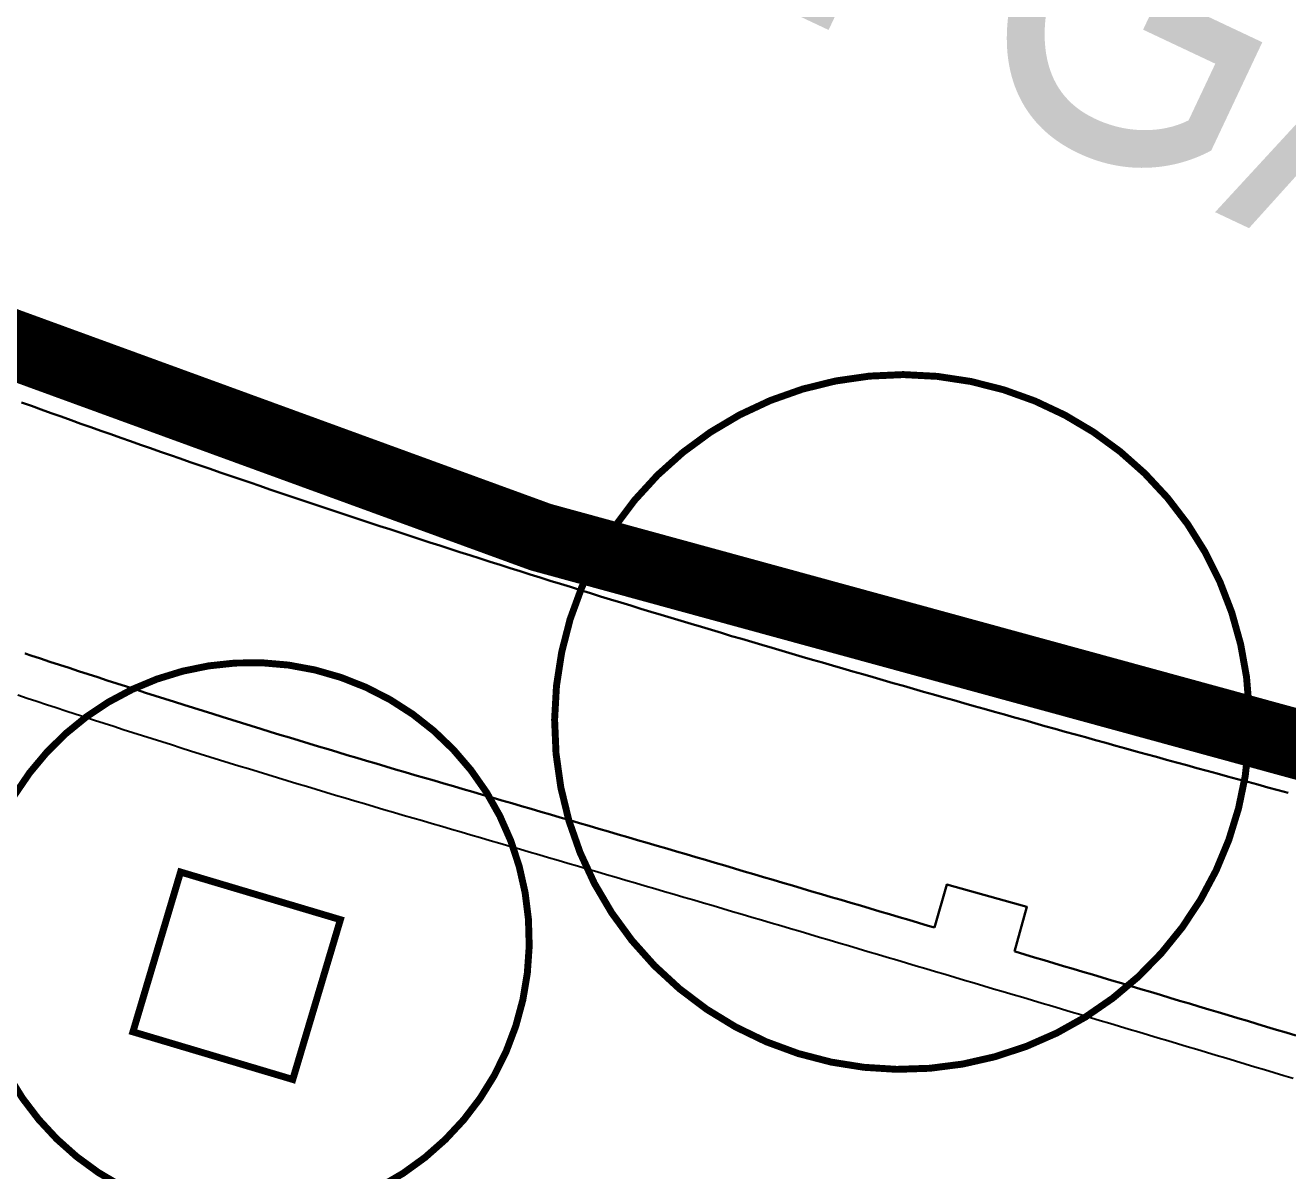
# Model space of a CAD drawing. Header units: millimetres. Extents: x 306 to 836129804, y -168137 to 818603917.
# Drawn here: x 834522512 to 834531597, y 818162277 to 818170521 of the extents above; entities that cross this region are included whole.
import ezdxf

# ---------------------------------------------------------------- set-up
doc = ezdxf.new("R2010")
doc.units = ezdxf.units.MM
doc.header["$LTSCALE"] = 3
for name, pattern in [('3A35X-LWK-LAN-DWG-1001-P00-L000-WS3-XLAN$0$HIDDEN', [0.375, 0.25, -0.125]), ('3A35X-MAGP-P-SB$0$3A35X-MAGP-P-SB$0$HIDDEN', [0.375, 0.25, -0.125]), ('CENTER', [2, 1.25, -0.25, 0.25, -0.25]), ('Dash 1_100', [2.25, 1.25, -1]), ('DASHED', [0.75, 0.5, -0.25]), ('DIVIDE', [1.25, 0.5, -0.25, 0, -0.25, 0, -0.25]), ('HIDDEN', [0.375, 0.25, -0.125])]:
    doc.linetypes.add(name, pattern=pattern)
doc.layers.get('Defpoints').update_dxf_attribs({"color": 32})
for name, color, linetype in [('00_Xref', 7, 'Continuous'), ('22INWA-a', 6, 'CENTER'), ('3A35X-LWK-LAN-DWG-1001-P00-L000-WS3-XLAN$0$LWK_L_TREE_code', 252, 'Continuous'), ('_ANCILIARY', 40, 'Continuous'), ('_ANCILIARY HATCH', 1, 'Continuous'), ('_DEV LINE', 96, 'DIVIDE'), ('_landscape', 1, 'HIDDEN'), ('_P34', 251, 'Continuous'), ('_PARCEL BOUNDARY', 10, 'DASHED'), ('_SUBLEASE', 241, 'Continuous'), ('_SUBLEASE LINE', 10, 'DIVIDE')]:
    doc.layers.add(name, color=color, linetype=linetype)
for name, color, linetype, lineweight in [('Hatch (HOR not under LTC submission)', 252, 'Continuous', 35), ('LWK-GA_PLANTERWALL', 251, 'Continuous', 30), ('UAJ-23FLOR-a3', 251, 'Continuous', 13)]:
    doc.layers.add(name, color=color, linetype=linetype, lineweight=lineweight)
doc.styles.add('Style-Arial', font='arial.ttf', dxfattribs={"width": 0.8})

# ---------------------------------------------------------------- blocks, each defined once
blk = doc.blocks.new('3A35X-MAGP-P-LD-00-0')
at = {"layer": '00_Xref', "color": 8, "elevation": -0.1}
blk.add_lwpolyline([(834522458.4, 818165701.2), (834522527.2, 818165678.4), (834522596.3, 818165655.6), (834522665.3, 818165633), (834522734.3, 818165610.3), (834522803.3, 818165587.8), (834522872.2, 818165565.3), (834522941.4, 818165542.8), (834523010.5, 818165520.4), (834523079.6, 818165498.1), (834523148.7, 818165475.9), (834523217.7, 818165453.7), (834523287, 818165431.5), (834523356.4, 818165409.4), (834523425.3, 818165387.4), (834523494.7, 818165365.5), (834523563.8, 818165343.6), (834523633.2, 818165321.8), (834523702.3, 818165300), (834523771.6, 818165278.3), (834523840.8, 818165256.7), (834523910, 818165235.2), (834523979.6, 818165213.6), (834524049, 818165192.2), (834524118.4, 818165170.8), (834524187.8, 818165149.5), (834524257.2, 818165128.2), (834524326.7, 818165107), (834524396.3, 818165085.9), (834524465.6, 818165064.8), (834524535.1, 818165043.8), (834524604.8, 818165022.9), (834524674.1, 818165002), (834524743.8, 818164981.1), (834524813.4, 818164960.4), (834524883, 818164939.7), (834524952.6, 818164919.1), (834525022.2, 818164898.5), (834525091.9, 818164878), (834525161.3, 818164857.6), (834525231.2, 818164837.1), (834525300.7, 818164816.9), (834525370.7, 818164796.6), (834525440.4, 818164776.3), (834525510.1, 818164756), (834525579.7, 818164735.7), (834525649.7, 818164715.4), (834525719.3, 818164695.1), (834525789, 818164674.7), (834525858.7, 818164654.4), (834525928.4, 818164634.1), (834525998.1, 818164613.7), (834526067.8, 818164593.4), (834526137.5, 818164573), (834526207.2, 818164552.6), (834526276.9, 818164532.3), (834526346.6, 818164511.9), (834526416.3, 818164491.5), (834526486, 818164471.1), (834526555.7, 818164450.7), (834526625.5, 818164430.3), (834526694.9, 818164409.9), (834526764.7, 818164389.5), (834526834.4, 818164369), (834526904.2, 818164348.6), (834526974, 818164328.1), (834527043.4, 818164307.7), (834527113.1, 818164287.3), (834527182.9, 818164266.8), (834527252.3, 818164246.3), (834527322.1, 818164225.8), (834527391.8, 818164205.4), (834527461.3, 818164184.9), (834527531.2, 818164164.4), (834527601, 818164143.8), (834527670.1, 818164123.4), (834527739.9, 818164102.8), (834527809.8, 818164082.3), (834527879.6, 818164061.7), (834527948.7, 818164041.3), (834528018.9, 818164020.6), (834528088.4, 818164000.1), (834528157.9, 818163979.5), (834528227.6, 818163959), (834528297.2, 818163938.4), (834528366.7, 818163917.8), (834528436.6, 818163897.2), (834528506.1, 818163876.6), (834528575.7, 818163856), (834528645.2, 818163835.4), (834528715.1, 818163814.8), (834528784.6, 818163794.2), (834528854.2, 818163773.5), (834528923.8, 818163752.9), (834528993.4, 818163732.2), (834529063.3, 818163711.5), (834529132.8, 818163690.9), (834529202.3, 818163670.2), (834529271.9, 818163649.6), (834529341.5, 818163628.9), (834529411.1, 818163608.2), (834529480.7, 818163587.5), (834529550.3, 818163566.8), (834529619.9, 818163546.1), (834529689.5, 818163525.4), (834529759.1, 818163504.6), (834529828.8, 818163483.9), (834529898.5, 818163463.1), (834529967.8, 818163442.4), (834530037.4, 818163421.6), (834530107, 818163400.9), (834530176.7, 818163380.1), (834530246.1, 818163359.3), (834530315.7, 818163338.6), (834530385.3, 818163317.8), (834530455, 818163297), (834530524.3, 818163276.2), (834530594, 818163255.4), (834530663.3, 818163234.6), (834530733, 818163213.7), (834530802.7, 818163192.9), (834530872.2, 818163172), (834530941.8, 818163151.2), (834531011.1, 818163130.4), (834531081.2, 818163109.4), (834531150.6, 818163088.6), (834531220, 818163067.7), (834531289.5, 818163046.8), (834531359.1, 818163026), (834531428.5, 818163005.1), (834531498.2, 818162984.2), (834531567.7, 818162963.2), (834531637.1, 818162942.3)], dxfattribs=at)
at = {"layer": 'LWK-GA_PLANTERWALL', "elevation": -0.1}
for points in [[(834522512.3, 818165999.8), (834522512.3, 818165999.8), (834522552.8, 818165985.9), (834522621.4, 818165963.3), (834522690.1, 818165940.6), (834522758.9, 818165918), (834522827.7, 818165895.4), (834522896.3, 818165873), (834522965.2, 818165850.6), (834523034.1, 818165828.1), (834523102.8, 818165805.8), (834523171.5, 818165783.7), (834523240.5, 818165761.5), (834523309.4, 818165739.4), (834523378.3, 818165717.3), (834523447.4, 818165695.3), (834523516.1, 818165673.3), (834523585.1, 818165651.5), (834523654.1, 818165629.7), (834523723.2, 818165607.9), (834523792.2, 818165586.2), (834523861.1, 818165564.7), (834523930.1, 818165543.1), (834523999.2, 818165521.6), (834524068.2, 818165500.2), (834524137.4, 818165478.9), (834524206.6, 818165457.5), (834524275.8, 818165436.3), (834524345, 818165415.1), (834524414, 818165394), (834524483.5, 818165372.9), (834524552.6, 818165351.9), (834524621.6, 818165331.1), (834524691.1, 818165310.2), (834524760.5, 818165289.3), (834524829.7, 818165268.5), (834524898.9, 818165248), (834524968.3, 818165227.3), (834525037.7, 818165206.8), (834525107.1, 818165186.2), (834525176.5, 818165165.8), (834525246, 818165145.4), (834525315.3, 818165125.1), (834525384.5, 818165104.9), (834525454.4, 818165084.7), (834525524.3, 818165064.3), (834525594, 818165044), (834525663.6, 818165023.8), (834525733.5, 818165003.4), (834525803.4, 818164983.1), (834525873.1, 818164962.7), (834525942.6, 818164942.4), (834526012.5, 818164922.1), (834526082.2, 818164901.7), (834526151.9, 818164881.4), (834526221.8, 818164860.9), (834526291.3, 818164840.6), (834526361, 818164820.3), (834526430.9, 818164799.8), (834526500.6, 818164779.4), (834526570.3, 818164759), (834526640, 818164738.6), (834526709.8, 818164718.2), (834526779.3, 818164697.8), (834526849.2, 818164677.4), (834526918.9, 818164656.9), (834526988.5, 818164636.5), (834527058.3, 818164616), (834527127.9, 818164595.6), (834527197.6, 818164575.2), (834527267.6, 818164554.6), (834527337, 818164534.1), (834527406.6, 818164513.7), (834527476.3, 818164493.2), (834527546, 818164472.7), (834527615.9, 818164452.2), (834527685.7, 818164431.6), (834527755.2, 818164411.1), (834527824.7, 818164390.6), (834527894.5, 818164370.1), (834527964.3, 818164349.5), (834528033.8, 818164329), (834528103.6, 818164308.4), (834528173.4, 818164287.8), (834528242.8, 818164267.2), (834528312.5, 818164246.7), (834528382.3, 818164226.1), (834528451.8, 818164205.5), (834528521.6, 818164184.9), (834528591.2, 818164164.3), (834528660.8, 818164143.7), (834528730.3, 818164123.1), (834528800.1, 818164102.5), (834528869.9, 818164081.8), (834528939.5, 818164061.1), (834529009.1, 818164040.5), (834529055.7, 818164026.6)], [(834529055.7, 818164026.6), (834529142.7, 818164336.4), (834529720, 818164176.4), (834529630.6, 818163855.9)], [(834529630.6, 818163855.9), (834529635.8, 818163854.4), (834529705.4, 818163833.7), (834529775.2, 818163812.9), (834529844.8, 818163792.1), (834529914.3, 818163771.4), (834529984.1, 818163750.6), (834530053.7, 818163729.8), (834530123.1, 818163709.1), (834530192.7, 818163688.4), (834530262.6, 818163667.5), (834530331.9, 818163646.8), (834530401.4, 818163626.1), (834530471.2, 818163605.2), (834530540.9, 818163584.4), (834530610.3, 818163563.6), (834530680.1, 818163542.8), (834530749.6, 818163521.9), (834530819, 818163501.1), (834530888.8, 818163480.3), (834530958.3, 818163459.4), (834531027.9, 818163438.6), (834531097.4, 818163417.7), (834531167.2, 818163396.8), (834531236.9, 818163375.9), (834531306.4, 818163355), (834531375.6, 818163334.2), (834531445.2, 818163313.4), (834531514.9, 818163292.4), (834531584.7, 818163271.5), (834531654.3, 818163250.4)]]:
    blk.add_lwpolyline(points, dxfattribs=at)
at = {"layer": 'LWK-GA_PLANTERWALL'}
blk.add_polyline3d([(834531600.5, 818164996.6, 0), (834531527.6, 818165016.2, 0), (834531454.4, 818165036, 0), (834531381.5, 818165055.8, 0), (834531308.6, 818165075.5, 0), (834531235.5, 818165095.4, 0), (834531162.4, 818165115.2, 0), (834531089.3, 818165135.2, 0), (834531016.4, 818165155.1, 0), (834530943.6, 818165175, 0), (834530870.7, 818165194.9, 0), (834530797.5, 818165215, 0), (834530724.6, 818165235, 0), (834530651.8, 818165255, 0), (834530578.7, 818165275.2, 0), (834530505.8, 818165295.3, 0), (834530433, 818165315.4, 0), (834530360.2, 818165335.5, 0), (834530287.1, 818165355.8, 0), (834530214.1, 818165376.1, 0), (834530141.1, 818165396.4, 0), (834530068.7, 818165416.6, 0), (834529995.6, 818165436.9, 0), (834529922.8, 818165457.3, 0), (834529849.8, 818165477.7, 0), (834529776.9, 818165498.2, 0), (834529704.2, 818165518.6, 0), (834529631.4, 818165539, 0), (834529558.5, 818165559.6, 0), (834529485.8, 818165580.1, 0), (834529412.9, 818165600.6, 0), (834529340, 818165621.3, 0), (834529267.3, 818165641.9, 0), (834529194.7, 818165662.5, 0), (834529122, 818165683.1, 0), (834529049, 818165703.9, 0), (834528976.2, 818165724.7, 0), (834528903.6, 818165745.5, 0), (834528831.1, 818165766.1, 0), (834528758.2, 818165787, 0), (834528685.2, 818165807.9, 0), (834528612.5, 818165828.8, 0), (834528540, 818165849.7, 0), (834528467.4, 818165870.6, 0), (834528394.6, 818165891.6, 0), (834528321.8, 818165912.6, 0), (834528249.3, 818165933.6, 0), (834528176.7, 818165954.6, 0), (834528103.9, 818165975.8, 0), (834528031.1, 818165997, 0), (834527958.4, 818166018.3, 0), (834527885.9, 818166039.5, 0), (834527813, 818166060.9, 0), (834527740.3, 818166082.4, 0), (834527667.6, 818166103.9, 0), (834527595, 818166125.4, 0), (834527522.4, 818166147, 0), (834527449.8, 818166168.6, 0), (834527377.4, 818166190.3, 0), (834527304.5, 818166212.1, 0), (834527231.8, 818166234, 0), (834527159.5, 818166255.9, 0), (834527087, 818166277.8, 0), (834527014.4, 818166299.9, 0), (834526941.9, 818166322, 0), (834526869.5, 818166344.1, 0), (834526797.1, 818166366.3, 0), (834526724.7, 818166388.5, 0), (834526652.3, 818166410.8, 0), (834526579.7, 818166433.2, 0), (834526507.4, 818166455.7, 0), (834526435.1, 818166478.2, 0), (834526362.8, 818166500.7, 0), (834526290.5, 818166523.3, 0), (834526218, 818166546, 0), (834526145.8, 818166568.8, 0), (834526073.8, 818166591.5, 0), (834526001.4, 818166614.4, 0), (834525929.1, 818166637.3, 0), (834525857, 818166660.2, 0), (834525784.7, 818166683.3, 0), (834525712.5, 818166706.4, 0), (834525640.4, 818166729.6, 0), (834525568.4, 818166752.7, 0), (834525496.3, 818166776, 0), (834525424, 818166799.3, 0), (834525351.9, 818166822.8, 0), (834525280.1, 818166846.1, 0), (834525208, 818166869.6, 0), (834525135.8, 818166893.2, 0), (834525063.8, 818166916.9, 0), (834524992, 818166940.5, 0), (834524920, 818166964.2, 0), (834524847.9, 818166988.1, 0), (834524776.1, 818167011.9, 0), (834524704.1, 818167035.9, 0), (834524632.4, 818167059.8, 0), (834524560.5, 818167083.8, 0), (834524488.6, 818167107.9, 0), (834524416.6, 818167132.2, 0), (834524345.1, 818167156.4, 0), (834524273.3, 818167180.5, 0), (834524201.4, 818167205, 0), (834524129.7, 818167229.3, 0), (834524058, 818167253.8, 0), (834523986.3, 818167278.3, 0), (834523914.6, 818167302.8, 0), (834523843, 818167327.4, 0), (834523771.2, 818167352.1, 0), (834523699.6, 818167376.9, 0), (834523628.2, 818167401.6, 0), (834523556.6, 818167426.5, 0), (834523485, 818167451.4, 0), (834523413.3, 818167476.4, 0), (834523341.8, 818167501.5, 0), (834523270.5, 818167526.5, 0), (834523198.9, 818167551.7, 0), (834523127.5, 818167576.9, 0), (834523056.1, 818167602.1, 0), (834522984.6, 818167627.5, 0), (834522913.4, 818167652.8, 0), (834522841.8, 818167678.3, 0), (834522770.5, 818167703.8, 0), (834522699.2, 818167729.3, 0), (834522627.8, 818167755, 0), (834522556.7, 818167780.6, 0), (834522485.4, 818167806.3, 0)], dxfattribs=at)
blk = doc.blocks.new('PB1')
at = {"layer": '_PARCEL BOUNDARY', "ltscale": 5, "const_width": 382.5, "flags": 128}
blk.add_lwpolyline([(834493654, 817517222.1), (834495220, 817517337.4), (834492444, 817557035.4), (834498761, 817565962.4, 0.103945), (834533697, 817549820.4, 0.028149), (834560518, 817544745.4), (834570883, 817541589.4, 0.012181), (834580152, 817539059.4, 0.011817), (834589680, 817538655.4, 0.018959), (834627610, 817539489.4), (834630540, 817540418.4), (834634554, 817540697.4), (834637584, 817540183.4, 0.004979), (834647569, 817541071.4), (834660846, 817542394.4, -0.02316), (834692882.2, 817544092.4), (834848633, 817545126.4), (834853232, 817545226.4), (834857282, 817545692.4), (834861211, 817546780.4, 0.088944), (834868247, 817552295.4, 0.091283), (834872755, 817559703.4, 0.061858), (834874097, 817565165.4), (834880689, 817565564.4), (834904743, 817565941.4, 0.077341), (834909188.7, 817557307.1, 0.267473), (834920028.2, 817552489.5, 0.036377), (834937243.2, 817555572.4, 0.249423), (834949395, 817566641.4), (834966122, 817566903.4), (835091811, 817574777.4), (835119690, 817576586.4), (835121800, 817571864.4, 0.073697), (835125906, 817566838.4), (835207274, 817579502.4), (835208699, 817570346.4), (835222078, 817575222.4), (835227487, 817576187.4, 0.049054), (835256687, 817584425.4), (835337017, 817589446.4, -0.062186), (835336509.9, 817536748.8, 0.055712), (835335348.5, 817485197), (835335994, 817477945.4), (835339286, 817458795.4), (835342221, 817441416.4), (835346043, 817404387.4), (835266281, 817393086.4), (835170777, 817384907.4), (835121934, 817378609.4), (835122014, 817377733.4), (835091934, 817373836.4), (835080292, 817372113.4), (835071867, 817371247.4), (835046358, 817368019.4), (835046275, 817368216.4), (834552235, 817304559.4), (834499770, 817284511.2)], format="xyb", dxfattribs=at)
blk = doc.blocks.new('3A35X-LWK-LAN-DWG-1001-P00-L000-WS3-XLAN$0$lwk_existing trees')
at = {"layer": '_landscape', "linetype": '3A35X-LWK-LAN-DWG-1001-P00-L000-WS3-XLAN$0$HIDDEN', "ltscale": 2, "const_width": 50}
for points in [[(889815618.7, 757671732.6, -0.95495), (889814040, 757666993.9, -1.047175), (889815618.7, 757671732.6, -0.215725)], [(889810344.9, 757670117.7, -0.984241), (889809595.8, 757666189, -1.016011), (889810344.9, 757670117.7, 0.212716)]]:
    blk.add_lwpolyline(points, format="xyb", dxfattribs=at)
at = {"layer": '_landscape', "linetype": '3A35X-LWK-LAN-DWG-1001-P00-L000-WS3-XLAN$0$HIDDEN', "ltscale": 2, "const_width": 50, "elevation": 0.1}
blk.add_lwpolyline([(889809465.8, 757668686.4), (889810589, 757668263.9), (889810166.5, 757667140.8), (889809043.3, 757667563.3)], close=True, dxfattribs=at)
blk = doc.blocks.new('3A35X-MAGP-P-ADR-L00-L1')
at = {"layer": '_P34', "ltscale": 0.5}
h = blk.add_hatch(dxfattribs=at)
h.set_pattern_fill('AR-B816C', color=256, scale=0.5, angle=90)
h.set_pattern_definition([(93.998908535, (0, 0), (-108.437969498, 94.267315498), [198.4375, -4.7625]), (93.998908535, (2.33, -101.68), (-108.437969498, 94.267315498), [198.4375, -4.7625]), (183.998908535, (0, 0), (-94.267315498, -108.437969498), [-106.3625, 96.8375]), (183.998908535, (0.33, -4.75), (-94.267315498, -108.437969498), [-106.3625, 96.8375])])
edge = h.paths.add_edge_path()
edge.add_line((834498358.4, 818135395.3), (834498238.7, 818135386.9))
edge.add_line((834498238.7, 818135386.9), (834495869.4, 818169293.5))
edge.add_arc((834558589.6, 818267564), 116580, 237.452331, 253.606577)
edge.add_line((834525687.1, 818155723.4), (834523043.6, 818143726.3))
edge.add_line((834523043.6, 818143726.3), (834533514, 818141439.5))
edge.add_line((834533514, 818141439.5), (834540215.1, 818141890.5))
edge.add_line((834540215.1, 818141890.5), (834540854.9, 818132740.3))
edge.add_line((834540854.9, 818132740.3), (834540735.2, 818132732))
edge.add_line((834540735.2, 818132732), (834540747.8, 818132552.4))
edge.add_line((834540747.8, 818132552.4), (834541047, 818132573.3))
edge.add_line((834541047, 818132573.3), (834540382.1, 818142082.1))
edge.add_line((834540382.1, 818142082.1), (834533527.4, 818141620.8))
edge.add_line((834533527.4, 818141620.8), (834523258.2, 818143863.7))
edge.add_line((834523258.2, 818143863.7), (834525899, 818155848.8))
edge.add_arc((834558589.6, 818267564), 116400, 237.276176, 253.689242, ccw=False)
edge.add_line((834495664.9, 818169638.3), (834498071.6, 818135194.8))
edge.add_line((834498071.6, 818135194.8), (834498370.9, 818135215.7))
edge.add_line((834498370.9, 818135215.7), (834498358.4, 818135395.3))
at = {"layer": '_P34'}
blk.add_lwpolyline([(834498358.4, 818135395.3), (834498238.7, 818135386.9), (834495869.4, 818169293.5, 0.070603), (834525687.1, 818155723.4), (834523043.6, 818143726.3), (834533514, 818141439.5), (834540215.1, 818141890.5), (834540854.9, 818132740.3), (834540735.2, 818132732), (834540747.8, 818132552.4), (834541047, 818132573.3), (834540382.1, 818142082.1), (834533527.4, 818141620.8), (834523258.2, 818143863.7), (834525899, 818155848.8, -0.071738), (834495664.9, 818169638.3), (834498071.6, 818135194.8), (834498370.9, 818135215.7)], format="xyb", close=True, dxfattribs=at)
at = {"layer": '_P34', "linetype": '3A35X-MAGP-P-SB$0$3A35X-MAGP-P-SB$0$HIDDEN', "ltscale": 20}
blk.add_lwpolyline([(834542595, 818106125.7), (834540103.7, 818141762.7), (834533505, 818141318.6), (834522900.6, 818143634.7), (834525545.8, 818155639.9, -0.069849), (834496005.7, 818169064.5), (834500608.7, 818103190.6)], format="xyb", close=True, dxfattribs=at)
at = {"layer": 'UAJ-23FLOR-a3'}
blk.add_arc((834558589.6, 818267564), 116400, 237.276125, 253.689242, dxfattribs=at)

msp = doc.modelspace()

# ---------------------------------------------------------------- hatches: boundary and pattern name
at = {"layer": '_ANCILIARY'}
h = msp.add_hatch(color=256, dxfattribs=at)
h.dxf.hatch_style = 1
edge = h.paths.add_edge_path()
edge.add_line((834542915, 818105847.4), (834540403.6, 818141782.9))
edge.add_line((834540403.6, 818141782.9), (834541139.3, 818141835.5))
edge.add_line((834541139.3, 818141835.5), (834543263.3, 818129534.7))
edge.add_line((834543263.3, 818129534.7), (834545013.4, 818104490.5))
edge.add_line((834545013.4, 818104490.5), (834531772.2, 818103564.8))
edge.add_line((834531772.2, 818103564.8), (834520997, 818101658.7))
edge.add_line((834520997, 818101658.7), (834495928, 818099906.2))
edge.add_line((834495928, 818099906.2), (834493671.5, 818132184.5))
edge.add_line((834493671.5, 818132184.5), (834495068, 818132283.5))
edge.add_line((834495068, 818132283.5), (834492304.8, 818171810.3))
edge.add_line((834492304.8, 818171810.3), (834494648.8, 818175122.7))
edge.add_arc((834558589.1, 818267564), 112400, 235.32894, 253.550773)
edge.add_line((834526761.3, 818159764.4), (834525838.8, 818155575.6))
edge.add_arc((834566053.2, 818281265.9), 131966.8, 237.765991, 252.258048, ccw=False)
edge.add_line((834495664.9, 818169638.3), (834500326.9, 818102870.2))
edge.add_line((834500326.9, 818102870.2), (834542915, 818105847.4))
at = {"layer": '_ANCILIARY HATCH'}
h = msp.add_hatch(dxfattribs=at)
h.set_pattern_fill('CORK', color=256, scale=250, angle=3.99891)
h.set_pattern_definition([(3.99890835, (0, 0), (-55.35411464, 791.8175197), []), (138.99890835, (423.6, -368.2), (-1472.9274463, -1694.3440005), [1122.5325, -1122.5325]), (138.99890835, (621.5, -354.4), (-1472.9274463, -1694.3440005), [1122.5325, -1122.5325]), (138.99890835, (819.5, -340.6), (-1472.9274463, -1694.3440005), [1122.5325, -1122.5325])])
edge = h.paths.add_edge_path()
edge.add_line((834542594.6, 818106125.7), (834540394.6, 818141938.1))
edge.add_line((834540394.6, 818141938.1), (834541062.4, 818142016))
edge.add_line((834541062.4, 818142016), (834543262.7, 818129534.3))
edge.add_line((834543262.7, 818129534.3), (834545012.8, 818104490.1))
edge.add_line((834545012.8, 818104490.1), (834531771.6, 818103564.5))
edge.add_line((834531771.6, 818103564.5), (834520996.5, 818101658.4))
edge.add_line((834520996.5, 818101658.4), (834495927.4, 818099905.9))
edge.add_line((834495927.4, 818099905.9), (834493670.9, 818132184.2))
edge.add_line((834493670.9, 818132184.2), (834495067.4, 818132283.1))
edge.add_line((834495067.4, 818132283.1), (834492304.2, 818171810))
edge.add_line((834492304.2, 818171810), (834494648.2, 818175122.3))
edge.add_arc((834558588.5, 818267563.6), 112400, 235.32894, 253.550773)
edge.add_line((834526760.7, 818159764), (834525862.9, 818155684.6))
edge.add_arc((834562809.2, 818275296.1), 125187.6, 237.56452, 252.834787, ccw=False)
edge.add_line((834495664.9, 818169638.3), (834500460.7, 818103180.2))
edge.add_line((834500460.7, 818103180.2), (834542594.6, 818106125.7))
at = {"layer": '_SUBLEASE'}
h = msp.add_hatch(color=256, dxfattribs=at)
h.dxf.hatch_style = 1
edge = h.paths.add_edge_path()
edge.add_line((834533466.2, 818142591.6), (834532539, 818142522.4))
edge.add_line((834532539, 818142522.4), (834524016.9, 818144392.7))
edge.add_line((834524016.9, 818144392.7), (834526477.4, 818155552))
edge.add_arc((834561607.5, 818273142.3), 122725.6, 237.498509, 253.366513, ccw=False)
edge.add_line((834495664.3, 818169638.2), (834498059.6, 818135374.7))
edge.add_line((834498059.6, 818135374.7), (834509832.8, 818136197.7))
edge.add_line((834509832.8, 818136197.7), (834510256.1, 818130142.4))
edge.add_line((834510256.1, 818130142.4), (834498484.5, 818129319.5))
edge.add_line((834498484.5, 818129319.5), (834500330.8, 818102881.2))
edge.add_line((834500330.8, 818102881.2), (834542911.6, 818105836.4))
edge.add_line((834542911.6, 818105836.4), (834541531.1, 818125580.5))
edge.add_line((834541531.1, 818125580.5), (834537355.7, 818125288.5))
edge.add_line((834537355.7, 818125288.5), (834537235.1, 818127014.3))
edge.add_line((834537235.1, 818127014.3), (834535100.3, 818126865))
edge.add_line((834535100.3, 818126865), (834534718.1, 818132331.7))
edge.add_line((834534718.1, 818132331.7), (834541030.3, 818132773.1))
edge.add_line((834541030.3, 818132773.1), (834540289.3, 818143100.1))
edge.add_line((834540289.3, 818143100.1), (834539308.9, 818143028.1))
edge.add_line((834539308.9, 818143028.1), (834533466.2, 818142591.6))

# ---------------------------------------------------------------- linework, layer by layer
at = {"layer": '22INWA-a', "ltscale": 2, "const_width": 500, "flags": 128}
msp.add_lwpolyline([(834645623.7, 817967959.8), (834644172.2, 817967858.4), (834645623.7, 817967959.8), (834648121, 817931878), (834646732.9, 817931602.7), (834552249.9, 817919488.5), (834509653.7, 817903226.9), (834493650.5, 818132199.5), (834495221.4, 818132309.3), (834492443.4, 818172005.4), (834498761, 818180933, 0.103945), (834533697, 818164791, 0.028149), (834560518, 818159716), (834570883, 818156560, 0.012181), (834580152, 818154030, 0.011817), (834589680, 818153626, 0.018959), (834627610, 818154460), (834630540, 818155389), (834633307.5, 818155581.4), (834636813, 818105509.9), (834642798.3, 818105928.9), (834646290.3, 818056051), (834640304.3, 818055631.9), (834643398.2, 818011440.1), (834641154.3, 818011283), (834643400, 817979197.2), (834644172.2, 817967858.4)], format="xyb", close=True, dxfattribs=at)
at = {"layer": '_DEV LINE', "ltscale": 2, "const_width": 382.5, "elevation": -0.1, "flags": 128}
msp.add_lwpolyline([(834543239.9, 818129876.8), (834541138.5, 818141835.4), (834540365.3, 818141781.1), (834540315.9, 818142979.8), (834532446.7, 818142368.3), (834523938.1, 818144240.7), (834526455.4, 818155679.5), (834525898.9, 818155848.8), (834526761.8, 818159764.4, -0.079616), (834494671.1, 818175107.5), (834492443.4, 818172005.4), (834495220, 818132334.2), (834493644.3, 818132182.5), (834494188.7, 818124440.9), (834487611.4, 818123980.5), (834488867.6, 818106175.2), (834495472.1, 818106635.8), (834495942.9, 818099928.7), (834520997.5, 818101658.7), (834531819.4, 818103568.1), (834545013.9, 818104490.1)], format="xyb", close=True, dxfattribs=at)
at = {"layer": '_SUBLEASE LINE', "ltscale": 2, "const_width": 382.5}
msp.add_lwpolyline([(834532431, 818142371.7), (834523952.6, 818144237.5), (834526455.4, 818155679.5, -0.072879), (834495663.2, 818169638), (834498059.1, 818135374.6), (834509832.8, 818136197.7), (834510256.1, 818130142.4), (834498463.6, 818129317.6), (834500299, 818103064), (834542902.7, 818106044.4), (834541542.2, 818125580), (834537355.7, 818125288.5), (834537235.1, 818127014.3), (834535100.3, 818126865), (834534718.1, 818132331.7), (834541041.3, 818132772.1), (834540315.9, 818142979.8)], format="xyb", close=True, dxfattribs=at)
at = {"layer": 'Hatch (HOR not under LTC submission)', "linetype": 'Dash 1_100'}
msp.add_lwpolyline([(834542914.2, 818105847.3), (834540389.6, 818141782.8), (834541139.3, 818141835.5), (834543263.8, 818129534.7), (834545013.9, 818104490.5), (834531772.7, 818103564.8), (834520997.5, 818101658.7), (834495928.5, 818099906.2), (834493672, 818132184.5), (834495068.5, 818132283.5), (834492305.3, 818171810.3), (834494649.3, 818175122.7, 0.079676), (834526761.8, 818159764.4), (834525899, 818155848.8, -0.071738), (834495664.9, 818169638.3), (834500332.5, 818102870.5)], format="xyb", close=True, dxfattribs=at)

# ---------------------------------------------------------------- block references
at = {"rotation": 0.001091446304688521}
msp.add_blockref('3A35X-MAGP-P-ADR-L00-L1', (15583.6, -15898.1), dxfattribs=at)
at = {"ltscale": 0.5}
msp.add_blockref('3A35X-MAGP-P-LD-00-0', (0, 0), dxfattribs=at)
msp.add_blockref('PB1', (-0.6, 614971.3))
at = {"layer": '3A35X-LWK-LAN-DWG-1001-P00-L000-WS3-XLAN$0$LWK_L_TREE_code', "rotation": 4.019722940071883}
msp.add_blockref('3A35X-LWK-LAN-DWG-1001-P00-L000-WS3-XLAN$0$lwk_existing trees', (15584.1, -15898.8), dxfattribs=at)

# ---------------------------------------------------------------- texts
at = {"layer": 'Defpoints', "ltscale": 0.5, "style": 'Style-Arial', "width": 0.8}
msp.add_text('VEHICLE ENTRANCE GANTRY', height=2500, rotation=334.7603, dxfattribs=at).set_placement((834502986.5, 818182416.3))

doc.saveas('drawing.dxf')
